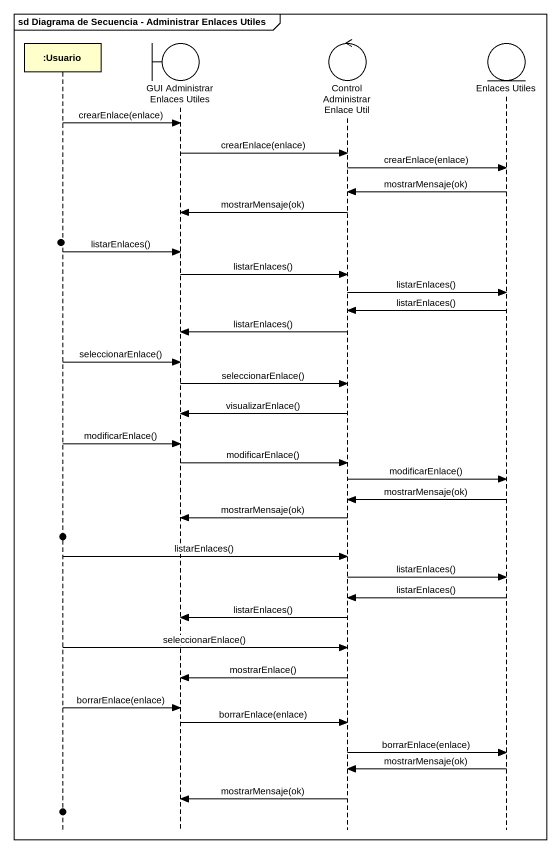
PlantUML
@startuml
mainframe sd Diagrama de Secuencia - Administrar Enlaces Utiles
hide footbox
participant ":Usuario" as Usuario
boundary "GUI Administrar Enlaces Utiles" as GUI_Administrar_Enlaces
control "Control Administrar Enlace Util" as Control_Administrar_Enlace
entity "Enlaces Utiles" as Enlaces_Utiles

Usuario -> GUI_Administrar_Enlaces : crearEnlace(enlace)
GUI_Administrar_Enlaces -> Control_Administrar_Enlace : crearEnlace(enlace)
Control_Administrar_Enlace -> Enlaces_Utiles : crearEnlace(enlace)
Enlaces_Utiles -> Control_Administrar_Enlace : mostrarMensaje(ok)
Control_Administrar_Enlace -> GUI_Administrar_Enlaces : mostrarMensaje(ok)
Usuario -> GUI_Administrar_Enlaces : listarEnlaces()
GUI_Administrar_Enlaces -> Control_Administrar_Enlace : listarEnlaces()
Control_Administrar_Enlace -> Enlaces_Utiles : listarEnlaces()
Enlaces_Utiles -> Control_Administrar_Enlace : listarEnlaces()
Control_Administrar_Enlace -> GUI_Administrar_Enlaces : listarEnlaces()
Usuario -> GUI_Administrar_Enlaces : seleccionarEnlace()
GUI_Administrar_Enlaces -> Control_Administrar_Enlace : seleccionarEnlace()
Control_Administrar_Enlace -> GUI_Administrar_Enlaces : visualizarEnlace()
Usuario -> GUI_Administrar_Enlaces : modificarEnlace()
GUI_Administrar_Enlaces -> Control_Administrar_Enlace : modificarEnlace()
Control_Administrar_Enlace -> Enlaces_Utiles : modificarEnlace()
Enlaces_Utiles -> Control_Administrar_Enlace : mostrarMensaje(ok)
Control_Administrar_Enlace -> GUI_Administrar_Enlaces : mostrarMensaje(ok)
Usuario -> Control_Administrar_Enlace : listarEnlaces()
Control_Administrar_Enlace -> Enlaces_Utiles : listarEnlaces()
Enlaces_Utiles -> Control_Administrar_Enlace : listarEnlaces()
Control_Administrar_Enlace -> GUI_Administrar_Enlaces : listarEnlaces()
Usuario -> Control_Administrar_Enlace : seleccionarEnlace()
Control_Administrar_Enlace -> GUI_Administrar_Enlaces : mostrarEnlace()
Usuario -> GUI_Administrar_Enlaces : borrarEnlace(enlace)
GUI_Administrar_Enlaces -> Control_Administrar_Enlace : borrarEnlace(enlace)
Control_Administrar_Enlace -> Enlaces_Utiles : borrarEnlace(enlace)
Enlaces_Utiles -> Control_Administrar_Enlace : mostrarMensaje(ok)
Control_Administrar_Enlace -> GUI_Administrar_Enlaces : mostrarMensaje(ok)
@enduml
